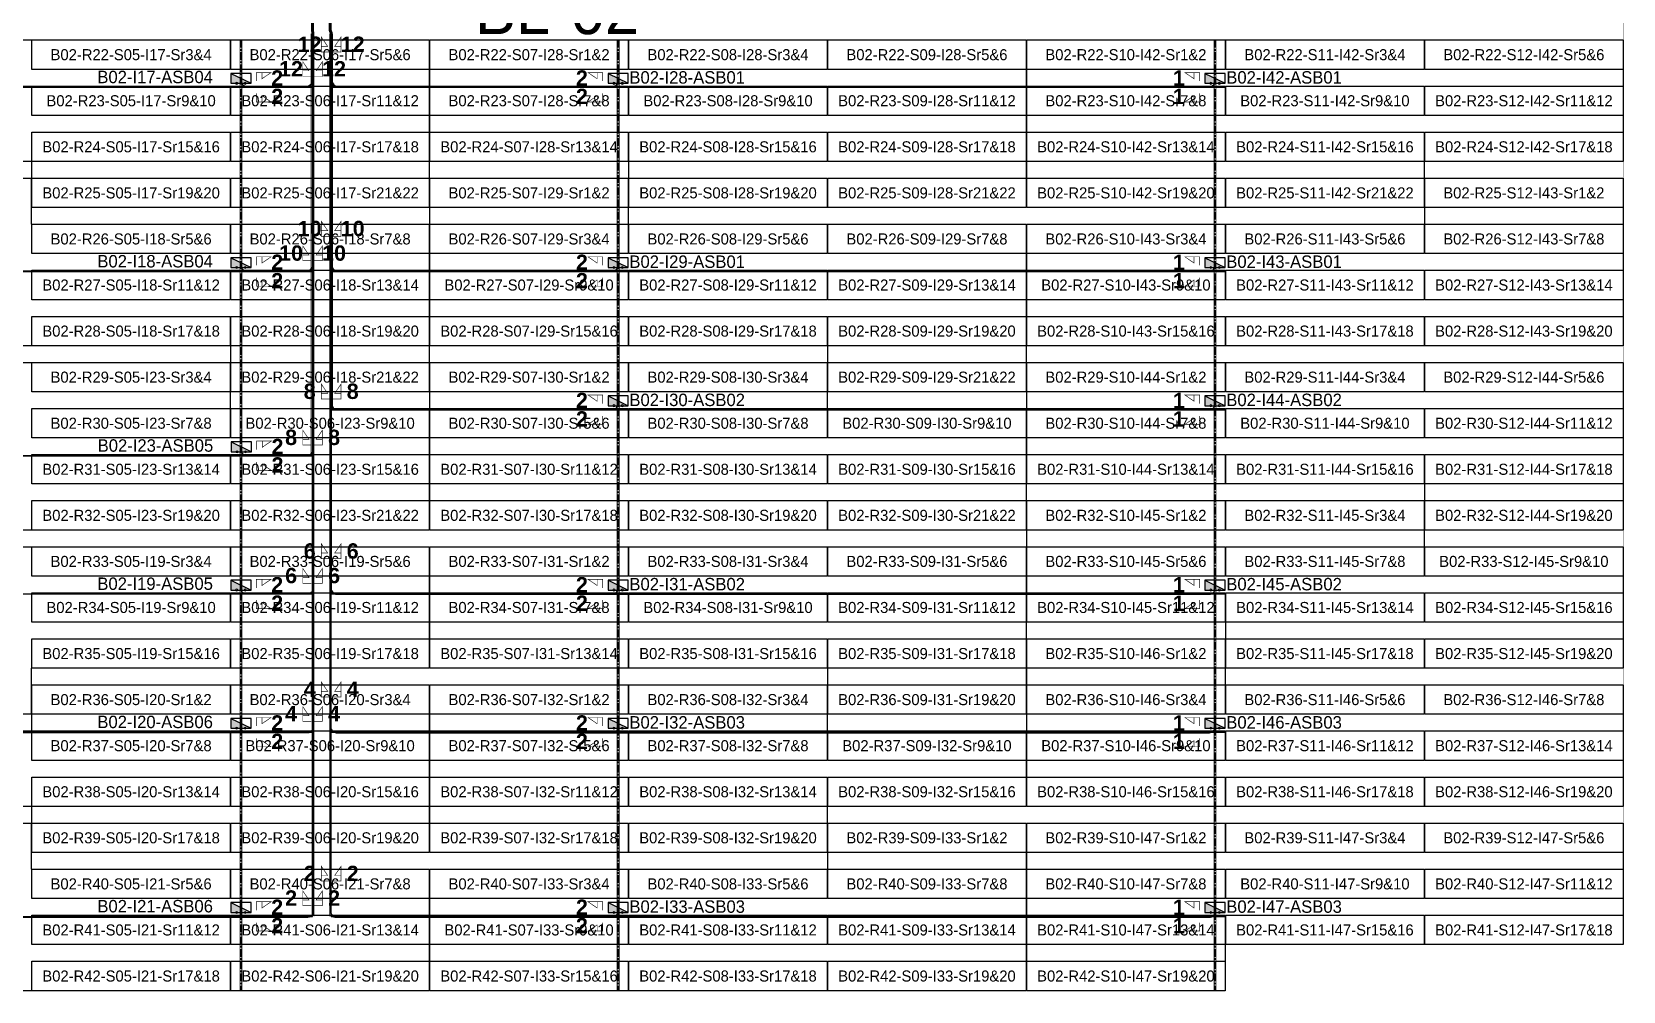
# Model space of a CAD drawing. Header units: metres. Extents: x 531759 to 532148, y 2675314 to 2675634.
# Drawn here: x 531888.6 to 532147.7, y 2675314.2 to 2675470.4 of the extents above; entities that cross this region are included whole.
import ezdxf
from ezdxf.enums import TextEntityAlignment as Align

# ---------------------------------------------------------------- set-up
doc = ezdxf.new("R2010")
doc.units = ezdxf.units.M
doc.linetypes.add('CENTER', pattern=[2, 1.25, -0.25, 0.25, -0.25])
doc.layers.add('Boundary-12.5 MW Block', color=6, linetype='Continuous', lineweight=9)
doc.layers.add('PILE', color=1, linetype='Continuous', lineweight=15)
for name, color, linetype in [('DC Trench BL-02', 40, 'Continuous'), ('E-Inverter Grouping', 2, 'Continuous'), ('Inverter Block-02', 7, 'Continuous'), ('LT Cable(AG) INV to LT Panel BL-02', 2, 'Continuous'), ('Messenger Wire Block-02 (Master Path)', 30, 'Continuous'), ('Messenger Wire Block-02 (MW Path)', 191, 'Continuous'), ('Messenger Wire Exc Link', 7, 'Continuous'), ('MMS Block Numbering', 7, 'Continuous'), ('MMS Table Block-02', 8, 'Continuous'), ('Plan Line - DC BL-02', 40, 'Continuous'), ('Section Marking BL-02', 2, 'Continuous')]:
    doc.layers.add(name, color=color, linetype=linetype)
doc.styles.add('Adani Regular', font='Adani Regular.ttf')
doc.styles.add('BoldTextStyle', font='arialbd.ttf')
doc.styles.get("Standard").update_dxf_attribs({"font": 'Adani Regular.ttf'})

# ---------------------------------------------------------------- blocks, each defined once
blk = doc.blocks.new('MMS Table (32.292 x 4.788)')
at = {"color": 0}
blk.add_lwpolyline([(0, -0.002), (0, 4.786), (32.292, 4.786), (32.292, -0.002)], close=True, dxfattribs=at)
at = {"color": 7}
blk.add_attdef('ID1', text='', height=1.8, dxfattribs=at).set_placement((16.146, 2.392), align=Align.MIDDLE_CENTER)
blk = doc.blocks.new('Inverter Block')
h = blk.add_hatch(color=0)
h.dxf.hatch_style = 1
h.paths.add_polyline_path([(-1.46, 2.27), (-1.46, 0.85), (1.46, 0.85)])
at = {"color": 0}
blk.add_lwpolyline([(1.46, 2.27), (-1.46, 2.27), (-1.46, 0.85), (1.46, 0.85)], close=True, dxfattribs=at)
blk.add_lwpolyline([(-1.46, 2.27), (1.46, 0.85)], dxfattribs=at)
at = {"layer": 'PILE'}
for centre in [(-0.61, 0.85), (0.61, 0.85)]:
    blk.add_circle(centre, 0.156, dxfattribs=at)
at = {"color": 7}
blk.add_attdef('ID', (-1.46, 3.01), '', height=1.8, dxfattribs=at)

msp = doc.modelspace()

# ---------------------------------------------------------------- linework, layer by layer
at = {"layer": 'Boundary-12.5 MW Block', "const_width": 0.05}
msp.add_lwpolyline([(531759.1, 2675634.08), (532147.7, 2675634.08), (532147.7, 2675321.79), (532082.92, 2675321.79), (532082.92, 2675314.29), (531759.1, 2675314.29)], close=True, dxfattribs=at)
at = {"layer": 'DC Trench BL-02', "color": 40, "const_width": 0.15}
for points in [[(531922.84, 2675469.08), (531922.54, 2675469.08), (531922.54, 2675314.29), (531922.84, 2675314.29)], [(531984.25, 2675469.08), (531983.95, 2675469.08), (531983.95, 2675314.29), (531984.25, 2675314.29)], [(532081.43, 2675469.08), (532081.13, 2675469.08), (532081.13, 2675314.29), (532081.43, 2675314.29)]]:
    msp.add_lwpolyline(points, close=True, dxfattribs=at)
at = {"layer": 'E-Inverter Grouping'}
for points in [[(531953.35, 2675441.79), (531888.66, 2675441.79), (531888.66, 2675449.29), (531856.27, 2675449.29), (531856.27, 2675469.08), (531953.35, 2675469.08)], [(532050.52, 2675441.79), (531985.84, 2675441.79), (531985.84, 2675449.29), (531953.45, 2675449.29), (531953.45, 2675469.08), (532050.52, 2675469.08)], [(532147.7, 2675469.08), (532147.7, 2675449.29), (532115.31, 2675449.29), (532115.31, 2675441.79), (532050.62, 2675441.79), (532050.62, 2675469.08)], [(531953.35, 2675411.79), (531921.06, 2675411.79), (531921.06, 2675419.29), (531856.27, 2675419.29), (531856.27, 2675446.58), (531888.56, 2675446.58), (531888.56, 2675439.08), (531953.35, 2675439.08)], [(532050.52, 2675411.79), (532018.23, 2675411.79), (532018.23, 2675419.29), (531953.45, 2675419.29), (531953.45, 2675446.58), (531985.74, 2675446.58), (531985.74, 2675439.08), (532050.52, 2675439.08)], [(531920.96, 2675409.08), (531953.35, 2675409.08), (531953.35, 2675389.29), (531856.27, 2675389.29), (531856.27, 2675416.58), (531920.96, 2675416.58)], [(532018.13, 2675409.08), (532050.52, 2675409.08), (532050.52, 2675389.29), (531953.45, 2675389.29), (531953.45, 2675416.58), (532018.13, 2675416.58)]]:
    msp.add_lwpolyline(points, close=True, dxfattribs=at)
at = {"layer": 'E-Inverter Grouping', "color": 3}
for points in [[(532147.7, 2675419.29), (532050.62, 2675419.29), (532050.62, 2675439.08), (532115.41, 2675439.08), (532115.41, 2675446.58), (532147.7, 2675446.58)], [(532147.7, 2675389.29), (532115.41, 2675389.29), (532115.41, 2675396.79), (532050.62, 2675396.79), (532050.62, 2675416.58), (532147.7, 2675416.58)], [(532115.31, 2675386.58), (532147.7, 2675386.58), (532147.7, 2675366.79), (532083.02, 2675366.79), (532083.02, 2675374.29), (532050.62, 2675374.29), (532050.62, 2675394.08), (532115.31, 2675394.08)], [(531953.35, 2675386.58), (531953.35, 2675366.79), (531888.56, 2675366.79), (531888.56, 2675359.29), (531856.27, 2675359.29), (531856.27, 2675386.58)], [(532050.52, 2675359.29), (532018.23, 2675359.29), (532018.23, 2675366.79), (531953.45, 2675366.79), (531953.45, 2675386.58), (532050.52, 2675386.58)], [(532147.7, 2675344.29), (532050.62, 2675344.29), (532050.62, 2675371.58), (532082.92, 2675371.58), (532082.92, 2675364.08), (532147.7, 2675364.08)], [(531888.66, 2675336.79), (531888.66, 2675344.29), (531856.27, 2675344.29), (531856.27, 2675356.58), (531888.66, 2675356.58), (531888.66, 2675364.08), (531953.35, 2675364.08), (531953.35, 2675336.79)], [(532018.13, 2675356.58), (532050.52, 2675356.58), (532050.52, 2675344.29), (532018.13, 2675344.29), (532018.13, 2675336.79), (531953.45, 2675336.79), (531953.45, 2675364.08), (532018.13, 2675364.08)], [(531953.35, 2675314.29), (531856.27, 2675314.29), (531856.27, 2675341.58), (531888.56, 2675341.58), (531888.56, 2675334.08), (531953.35, 2675334.08)], [(532050.52, 2675314.29), (531953.45, 2675314.29), (531953.45, 2675334.08), (532018.23, 2675334.08), (532018.23, 2675341.58), (532050.52, 2675341.58)], [(532147.7, 2675341.58), (532147.7, 2675321.79), (532082.92, 2675321.79), (532082.92, 2675314.29), (532050.62, 2675314.29), (532050.62, 2675341.58)]]:
    msp.add_lwpolyline(points, close=True, dxfattribs=at)
at = {"layer": 'LT Cable(AG) INV to LT Panel BL-02'}
for points in [[(531949.14, 2675492.86), (531943.59, 2675492.86, -0.102386), (531943.23, 2675492.93), (531941.31, 2675493.76, 0.042157), (531941.16, 2675493.78), (531935.1, 2675493.78, 0.414214), (531934.2, 2675492.88), (531934.2, 2675470.72, 0.021647), (531934.2, 2675470.65), (531934.25, 2675470.15, -0.021647), (531934.25, 2675470.07), (531934.25, 2675462.38, -0.414214), (531933.35, 2675461.48), (531826.42, 2675461.48, -0.414214), (531825.52, 2675462.38), (531825.52, 2675462.73)], [(531949.14, 2675492.81), (531943.58, 2675492.81, -0.102507), (531943.22, 2675492.88), (531941.31, 2675493.71, 0.042157), (531941.15, 2675493.73), (531935.15, 2675493.73, 0.414214), (531934.25, 2675492.83), (531934.25, 2675470.73, 0.021647), (531934.25, 2675470.65), (531934.3, 2675470.15, -0.021647), (531934.3, 2675470.07), (531934.3, 2675432.33, -0.414214), (531933.4, 2675431.43), (531826.42, 2675431.43, -0.414214), (531825.52, 2675432.33), (531825.52, 2675432.73)], [(531947.2, 2675492.71), (531943.57, 2675492.71, -0.102752), (531943.21, 2675492.78), (531941.3, 2675493.61, 0.042157), (531941.15, 2675493.63), (531935.25, 2675493.63, 0.414214), (531934.35, 2675492.73), (531934.35, 2675470.73, 0.021647), (531934.35, 2675470.65), (531934.4, 2675470.16, -0.021647), (531934.4, 2675470.08), (531934.4, 2675379.73, -0.414214), (531933.5, 2675378.83), (531826.42, 2675378.83, -0.414214), (531825.52, 2675379.73), (531825.52, 2675380.23)], [(531945.12, 2675492.66), (531943.56, 2675492.66, -0.102874), (531943.2, 2675492.73), (531941.29, 2675493.56, 0.042157), (531941.14, 2675493.58), (531935.3, 2675493.58, 0.414214), (531934.4, 2675492.68), (531934.4, 2675470.73, 0.021647), (531934.4, 2675470.66), (531934.45, 2675470.16, -0.021647), (531934.45, 2675470.08), (531934.45, 2675357.18, -0.414214), (531933.55, 2675356.28), (531826.42, 2675356.28, -0.414214), (531825.52, 2675357.18), (531825.52, 2675357.73)], [(531945.12, 2675492.61), (531943.56, 2675492.61, -0.102998), (531943.2, 2675492.68), (531941.29, 2675493.51, 0.042157), (531941.14, 2675493.53), (531935.35, 2675493.53, 0.414214), (531934.45, 2675492.63), (531934.45, 2675470.74, 0.021647), (531934.45, 2675470.66), (531934.5, 2675470.16, -0.021647), (531934.5, 2675470.08), (531934.5, 2675327.13, -0.414214), (531933.6, 2675326.23), (531826.42, 2675326.23, -0.414214), (531825.52, 2675327.13), (531825.52, 2675327.73)], [(531947.2, 2675492.76), (531943.58, 2675492.76, -0.102629), (531943.22, 2675492.83), (531941.3, 2675493.66, 0.042157), (531941.15, 2675493.68), (531935.2, 2675493.68, 0.414214), (531934.3, 2675492.78), (531934.3, 2675470.73, 0.021647), (531934.3, 2675470.65), (531934.35, 2675470.15, -0.021647), (531934.35, 2675470.08), (531934.35, 2675402.28, -0.414214), (531933.45, 2675401.38), (531826.47, 2675401.38, -0.414214), (531825.57, 2675402.28), (531825.57, 2675402.73)], [(531949.14, 2675492.88), (531943.59, 2675492.88, -0.102326), (531943.24, 2675492.96), (531941.31, 2675493.79, 0.042157), (531941.16, 2675493.8), (531935.08, 2675493.8, 0.414214), (531934.18, 2675492.9), (531934.18, 2675470.72, 0.021647), (531934.18, 2675470.65), (531934.22, 2675470.15, -0.021647), (531934.23, 2675470.07), (531934.23, 2675462.4, -0.414214), (531933.33, 2675461.5), (531923.59, 2675461.5, -0.414214), (531922.69, 2675462.4), (531922.69, 2675462.73)], [(531949.14, 2675492.83), (531943.59, 2675492.83, -0.102447), (531943.23, 2675492.91), (531941.31, 2675493.74, 0.042157), (531941.16, 2675493.75), (531935.13, 2675493.75, 0.414214), (531934.23, 2675492.85), (531934.23, 2675470.73, 0.021647), (531934.23, 2675470.65), (531934.27, 2675470.15, -0.021647), (531934.28, 2675470.07), (531934.28, 2675432.35, -0.414214), (531933.38, 2675431.45), (531923.59, 2675431.45, -0.414214), (531922.69, 2675432.35), (531922.69, 2675432.73)], [(531947.2, 2675492.73), (531943.57, 2675492.73, -0.10269), (531943.21, 2675492.81), (531941.3, 2675493.64, 0.042157), (531941.15, 2675493.65), (531935.23, 2675493.65, 0.414214), (531934.33, 2675492.75), (531934.33, 2675470.73, 0.021647), (531934.33, 2675470.65), (531934.37, 2675470.15, -0.021647), (531934.38, 2675470.08), (531934.38, 2675379.75, -0.414214), (531933.48, 2675378.85), (531923.59, 2675378.85, -0.414214), (531922.69, 2675379.75), (531922.69, 2675380.23)], [(531945.12, 2675492.68), (531943.57, 2675492.68, -0.102813), (531943.21, 2675492.76), (531941.29, 2675493.59, 0.042157), (531941.14, 2675493.6), (531935.28, 2675493.6, 0.414214), (531934.38, 2675492.7), (531934.38, 2675470.73, 0.021647), (531934.38, 2675470.65), (531934.42, 2675470.16, -0.021647), (531934.43, 2675470.08), (531934.43, 2675357.2, -0.414214), (531933.53, 2675356.3), (531923.59, 2675356.3, -0.414214), (531922.69, 2675357.2), (531922.69, 2675357.73)], [(531945.12, 2675492.63), (531943.56, 2675492.63, -0.102936), (531943.2, 2675492.71), (531941.29, 2675493.54, 0.042157), (531941.14, 2675493.55), (531935.33, 2675493.55, 0.414214), (531934.43, 2675492.65), (531934.43, 2675470.73, 0.021647), (531934.43, 2675470.66), (531934.47, 2675470.16, -0.021647), (531934.48, 2675470.08), (531934.48, 2675327.15, -0.414214), (531933.58, 2675326.25), (531923.59, 2675326.25, -0.414214), (531922.69, 2675327.15), (531922.69, 2675327.73)], [(531947.2, 2675492.78), (531943.58, 2675492.78, -0.102568), (531943.22, 2675492.86), (531941.3, 2675493.69, 0.042157), (531941.15, 2675493.7), (531935.18, 2675493.7, 0.414214), (531934.28, 2675492.8), (531934.28, 2675470.73, 0.021647), (531934.28, 2675470.65), (531934.32, 2675470.15, -0.021647), (531934.33, 2675470.07), (531934.33, 2675402.3, -0.414214), (531933.43, 2675401.4), (531923.64, 2675401.4, -0.414214), (531922.74, 2675402.3), (531922.74, 2675402.73)]]:
    msp.add_lwpolyline(points, format="xyb", dxfattribs=at)
at = {"layer": 'LT Cable(AG) INV to LT Panel BL-02', "color": 5}
for points in [[(531944.1, 2675492.28), (531942.51, 2675492.28, 0.078431), (531942.23, 2675492.23), (531941.34, 2675491.94, -0.078431), (531941.06, 2675491.9), (531937.93, 2675491.9, 0.414214), (531937.03, 2675491), (531937.03, 2675470.84, 0.093355), (531937.09, 2675470.51), (531937.19, 2675470.25, -0.093355), (531937.25, 2675469.92), (531937.25, 2675327.15, 0.414214), (531938.15, 2675326.25), (532080.38, 2675326.25, 0.414214), (532081.28, 2675327.15), (532081.28, 2675327.73)], [(531944.1, 2675492.25), (531942.51, 2675492.25, 0.078431), (531942.24, 2675492.21), (531941.35, 2675491.92, -0.078431), (531941.07, 2675491.88), (531937.95, 2675491.88, 0.414214), (531937.05, 2675490.98), (531937.05, 2675470.84, 0.093355), (531937.11, 2675470.51), (531937.21, 2675470.25, -0.093355), (531937.28, 2675469.93), (531937.28, 2675327.18, 0.414214), (531938.18, 2675326.28), (531983.2, 2675326.28, 0.414214), (531984.1, 2675327.18), (531984.1, 2675327.73)], [(531944.1, 2675492.23), (531942.52, 2675492.23, 0.078431), (531942.24, 2675492.18), (531941.35, 2675491.89, -0.078431), (531941.07, 2675491.85), (531937.98, 2675491.85, 0.414214), (531937.08, 2675490.95), (531937.08, 2675470.85, 0.093355), (531937.14, 2675470.52), (531937.24, 2675470.26, -0.093355), (531937.3, 2675469.93), (531937.3, 2675357.2, 0.414214), (531938.2, 2675356.3), (532080.38, 2675356.3, 0.414214), (532081.28, 2675357.2), (532081.28, 2675357.73)], [(531944.1, 2675492.2), (531942.52, 2675492.2, 0.078431), (531942.24, 2675492.16), (531941.35, 2675491.87, -0.078431), (531941.08, 2675491.83), (531938, 2675491.83, 0.414214), (531937.1, 2675490.93), (531937.1, 2675470.85, 0.093355), (531937.16, 2675470.52), (531937.26, 2675470.26, -0.093355), (531937.33, 2675469.94), (531937.33, 2675357.23, 0.414214), (531938.23, 2675356.33), (531983.2, 2675356.33, 0.414214), (531984.1, 2675357.23), (531984.1, 2675357.73)], [(531946.1, 2675492.18), (531942.53, 2675492.18, 0.078431), (531942.25, 2675492.13), (531941.36, 2675491.84, -0.078431), (531941.08, 2675491.8), (531938.03, 2675491.8, 0.414214), (531937.13, 2675490.9), (531937.13, 2675470.86, 0.093355), (531937.19, 2675470.53), (531937.29, 2675470.27, -0.093355), (531937.35, 2675469.94), (531937.35, 2675379.75, 0.414214), (531938.25, 2675378.85), (532080.38, 2675378.85, 0.414214), (532081.28, 2675379.75), (532081.28, 2675380.23)], [(531946.1, 2675492.15), (531942.53, 2675492.15, 0.078431), (531942.25, 2675492.11), (531941.36, 2675491.82, -0.078431), (531941.08, 2675491.78), (531938.05, 2675491.78, 0.414214), (531937.15, 2675490.88), (531937.15, 2675470.86, 0.093355), (531937.21, 2675470.53), (531937.31, 2675470.27, -0.093355), (531937.38, 2675469.94), (531937.38, 2675379.78, 0.414214), (531938.28, 2675378.88), (531983.2, 2675378.88, 0.414214), (531984.1, 2675379.78), (531984.1, 2675380.23)], [(531946.1, 2675492.13), (531942.53, 2675492.13, 0.078431), (531942.26, 2675492.08), (531941.37, 2675491.79, -0.078431), (531941.09, 2675491.75), (531938.08, 2675491.75, 0.414214), (531937.18, 2675490.85), (531937.18, 2675470.86, 0.093355), (531937.24, 2675470.54), (531937.34, 2675470.28, -0.093355), (531937.4, 2675469.95), (531937.4, 2675409.8, 0.414214), (531938.3, 2675408.9), (532080.38, 2675408.9, 0.414214), (532081.28, 2675409.8), (532081.28, 2675410.23)], [(531946.1, 2675492.1), (531942.54, 2675492.1, 0.078431), (531942.26, 2675492.06), (531941.37, 2675491.77, -0.078431), (531941.09, 2675491.73), (531938.1, 2675491.73, 0.414214), (531937.2, 2675490.83), (531937.2, 2675470.87, 0.093355), (531937.26, 2675470.54), (531937.36, 2675470.28, -0.093355), (531937.43, 2675469.95), (531937.43, 2675409.83, 0.414214), (531938.33, 2675408.93), (531983.2, 2675408.93, 0.414214), (531984.1, 2675409.83), (531984.1, 2675410.23)], [(531948.25, 2675492.08), (531942.54, 2675492.08, 0.078431), (531942.26, 2675492.03), (531941.37, 2675491.74, -0.078431), (531941.1, 2675491.7), (531938.13, 2675491.7, 0.414214), (531937.23, 2675490.8), (531937.23, 2675470.87, 0.093355), (531937.29, 2675470.55), (531937.39, 2675470.29, -0.093355), (531937.45, 2675469.96), (531937.45, 2675432.35, 0.414214), (531938.35, 2675431.45), (532080.38, 2675431.45, 0.414214), (532081.28, 2675432.35), (532081.28, 2675432.73)], [(531948.25, 2675492.05), (531942.55, 2675492.05, 0.078431), (531942.27, 2675492.01), (531941.38, 2675491.72, -0.078431), (531941.1, 2675491.68), (531938.15, 2675491.68, 0.414214), (531937.25, 2675490.78), (531937.25, 2675470.88, 0.093355), (531937.31, 2675470.55), (531937.41, 2675470.29, -0.093355), (531937.48, 2675469.96), (531937.48, 2675432.38, 0.414214), (531938.38, 2675431.48), (531983.2, 2675431.48, 0.414214), (531984.1, 2675432.38), (531984.1, 2675432.73)], [(531948.25, 2675492.03), (531942.55, 2675492.03, 0.078431), (531942.27, 2675491.98), (531941.38, 2675491.69, -0.078431), (531941.1, 2675491.65), (531938.18, 2675491.65, 0.414214), (531937.28, 2675490.75), (531937.28, 2675470.88, 0.093355), (531937.34, 2675470.56), (531937.44, 2675470.3, -0.093355), (531937.5, 2675469.97), (531937.5, 2675462.4, 0.414214), (531938.4, 2675461.5), (532080.38, 2675461.5, 0.414214), (532081.28, 2675462.4), (532081.28, 2675462.73)], [(531948.25, 2675492), (531942.55, 2675492, 0.078431), (531942.28, 2675491.96), (531941.39, 2675491.67, -0.078431), (531941.11, 2675491.63), (531938.2, 2675491.63, 0.414214), (531937.3, 2675490.73), (531937.3, 2675470.89, 0.093355), (531937.36, 2675470.56), (531937.46, 2675470.3, -0.093355), (531937.53, 2675469.97), (531937.53, 2675462.43, 0.414214), (531938.43, 2675461.53), (531983.2, 2675461.53, 0.414214), (531984.1, 2675462.43), (531984.1, 2675462.73)]]:
    msp.add_lwpolyline(points, format="xyb", dxfattribs=at)
at = {"layer": 'Messenger Wire Block-02 (Master Path)'}
for points in [[(531934.35, 2675326.38), (531934.35, 2675470.11)], [(531937.38, 2675326.38), (531937.38, 2675470.11)], [(531823.88, 2675461.38), (531934.35, 2675461.38)], [(531937.38, 2675461.38), (532082.92, 2675461.38)], [(531823.88, 2675431.38), (531934.35, 2675431.38)], [(531937.38, 2675431.38), (532082.92, 2675431.38)], [(531937.38, 2675408.88), (532082.92, 2675408.88)], [(531823.88, 2675401.38), (531934.35, 2675401.38)], [(531823.88, 2675378.88), (531934.35, 2675378.88)], [(531937.38, 2675378.88), (532082.92, 2675378.88)], [(531823.88, 2675356.38), (531934.35, 2675356.38)], [(531937.38, 2675356.38), (532082.92, 2675356.38)], [(531823.88, 2675326.38), (531934.35, 2675326.38)], [(531937.38, 2675326.38), (532082.92, 2675326.38)]]:
    msp.add_lwpolyline(points, dxfattribs=at)
at = {"layer": 'Messenger Wire Block-02 (MW Path)', "const_width": 0.1}
for points in [[(531934.1, 2675401.38), (531934.1, 2675470.11)], [(531934.6, 2675326.38), (531934.6, 2675470.11)], [(531937.13, 2675326.38), (531937.13, 2675470.11)], [(531937.63, 2675408.88), (531937.63, 2675470.11)], [(531823.88, 2675461.38), (531934.35, 2675461.38)], [(531937.38, 2675461.38), (532082.92, 2675461.38)], [(531823.88, 2675431.38), (531934.35, 2675431.38)], [(531937.38, 2675431.38), (532082.92, 2675431.38)], [(531937.38, 2675408.88), (532082.92, 2675408.88)], [(531823.88, 2675401.38), (531934.35, 2675401.38)], [(531823.88, 2675378.88), (531934.35, 2675378.88)], [(531937.38, 2675378.88), (532082.92, 2675378.88)], [(531823.88, 2675356.38), (531934.35, 2675356.38)], [(531937.38, 2675356.38), (532082.92, 2675356.38)], [(531823.88, 2675326.38), (531934.35, 2675326.38)], [(531937.38, 2675326.38), (532082.92, 2675326.38)]]:
    msp.add_lwpolyline(points, dxfattribs=at)
at = {"layer": 'Messenger Wire Exc Link'}
for points in [[(531934.3, 2675470.69), (531934.35, 2675470.11)], [(531937.15, 2675470.69), (531937.38, 2675470.11)]]:
    msp.add_lwpolyline(points, dxfattribs=at)
at = {"layer": 'Plan Line - DC BL-02', "color": 6, "linetype": 'CENTER'}
for points in [[(531922.69, 2675469.08), (531922.69, 2675314.29)], [(531984.1, 2675469.08), (531984.1, 2675314.29)], [(532081.28, 2675469.08), (532081.28, 2675314.29)]]:
    msp.add_lwpolyline(points, dxfattribs=at)
at = {"layer": 'Section Marking BL-02', "color": 94, "lineweight": 35, "true_color": 0x00a500, "const_width": 0.1}
for points in [[(531937.18, 2675467.13), (531935.79, 2675467.13), (531935.79, 2675469.53), (531936.8, 2675468.05), (531935.79, 2675468.05)], [(531937.58, 2675467.13), (531938.97, 2675467.13), (531938.97, 2675469.53), (531937.96, 2675468.05), (531938.97, 2675468.05)], [(531934.15, 2675463.13), (531932.76, 2675463.13), (531932.76, 2675465.53), (531933.77, 2675464.05), (531932.76, 2675464.05)], [(531934.55, 2675463.13), (531935.94, 2675463.13), (531935.94, 2675465.53), (531934.93, 2675464.05), (531935.94, 2675464.05)], [(531925.19, 2675462.38), (531925.19, 2675463.77), (531927.59, 2675463.77), (531926.11, 2675462.76), (531926.11, 2675463.77)], [(531981.6, 2675462.38), (531981.6, 2675463.77), (531979.2, 2675463.77), (531980.68, 2675462.76), (531980.68, 2675463.77)], [(532078.78, 2675462.38), (532078.78, 2675463.77), (532076.38, 2675463.77), (532077.86, 2675462.76), (532077.86, 2675463.77)], [(531925.19, 2675460.38), (531925.19, 2675458.99), (531927.59, 2675458.99), (531926.11, 2675460), (531926.11, 2675458.99)], [(531981.6, 2675460.38), (531981.6, 2675458.99), (531979.2, 2675458.99), (531980.68, 2675460), (531980.68, 2675458.99)], [(532078.78, 2675460.38), (532078.78, 2675458.99), (532076.38, 2675458.99), (532077.86, 2675460), (532077.86, 2675458.99)], [(531937.18, 2675437.13), (531935.79, 2675437.13), (531935.79, 2675439.53), (531936.8, 2675438.05), (531935.79, 2675438.05)], [(531937.58, 2675437.13), (531938.97, 2675437.13), (531938.97, 2675439.53), (531937.96, 2675438.05), (531938.97, 2675438.05)], [(531934.15, 2675433.13), (531932.76, 2675433.13), (531932.76, 2675435.53), (531933.77, 2675434.05), (531932.76, 2675434.05)], [(531934.55, 2675433.13), (531935.94, 2675433.13), (531935.94, 2675435.53), (531934.93, 2675434.05), (531935.94, 2675434.05)], [(531925.19, 2675432.38), (531925.19, 2675433.77), (531927.59, 2675433.77), (531926.11, 2675432.76), (531926.11, 2675433.77)], [(531981.6, 2675432.38), (531981.6, 2675433.77), (531979.2, 2675433.77), (531980.68, 2675432.76), (531980.68, 2675433.77)], [(532078.78, 2675432.38), (532078.78, 2675433.77), (532076.38, 2675433.77), (532077.86, 2675432.76), (532077.86, 2675433.77)], [(531925.19, 2675430.38), (531925.19, 2675428.99), (531927.59, 2675428.99), (531926.11, 2675430), (531926.11, 2675428.99)], [(531981.6, 2675430.38), (531981.6, 2675428.99), (531979.2, 2675428.99), (531980.68, 2675430), (531980.68, 2675428.99)], [(532078.78, 2675430.38), (532078.78, 2675428.99), (532076.38, 2675428.99), (532077.86, 2675430), (532077.86, 2675428.99)], [(531937.18, 2675410.63), (531935.79, 2675410.63), (531935.79, 2675413.03), (531936.8, 2675411.55), (531935.79, 2675411.55)], [(531937.58, 2675410.63), (531938.97, 2675410.63), (531938.97, 2675413.03), (531937.96, 2675411.55), (531938.97, 2675411.55)], [(531981.6, 2675409.88), (531981.6, 2675411.27), (531979.2, 2675411.27), (531980.68, 2675410.26), (531980.68, 2675411.27)], [(532078.78, 2675409.88), (532078.78, 2675411.27), (532076.38, 2675411.27), (532077.86, 2675410.26), (532077.86, 2675411.27)], [(531981.6, 2675407.88), (531981.6, 2675406.49), (531979.2, 2675406.49), (531980.68, 2675407.5), (531980.68, 2675406.49)], [(532078.78, 2675407.88), (532078.78, 2675406.49), (532076.38, 2675406.49), (532077.86, 2675407.5), (532077.86, 2675406.49)], [(531925.24, 2675402.38), (531925.24, 2675403.77), (531927.64, 2675403.77), (531926.16, 2675402.76), (531926.16, 2675403.77)], [(531934.15, 2675403.13), (531932.76, 2675403.13), (531932.76, 2675405.53), (531933.77, 2675404.05), (531932.76, 2675404.05)], [(531934.55, 2675403.13), (531935.94, 2675403.13), (531935.94, 2675405.53), (531934.93, 2675404.05), (531935.94, 2675404.05)], [(531925.24, 2675400.38), (531925.24, 2675398.99), (531927.64, 2675398.99), (531926.16, 2675400), (531926.16, 2675398.99)], [(531937.18, 2675384.63), (531935.79, 2675384.63), (531935.79, 2675387.03), (531936.8, 2675385.55), (531935.79, 2675385.55)], [(531937.58, 2675384.63), (531938.97, 2675384.63), (531938.97, 2675387.03), (531937.96, 2675385.55), (531938.97, 2675385.55)], [(531934.15, 2675380.63), (531932.76, 2675380.63), (531932.76, 2675383.03), (531933.77, 2675381.55), (531932.76, 2675381.55)], [(531934.55, 2675380.63), (531935.94, 2675380.63), (531935.94, 2675383.03), (531934.93, 2675381.55), (531935.94, 2675381.55)], [(531925.19, 2675379.88), (531925.19, 2675381.27), (531927.59, 2675381.27), (531926.11, 2675380.26), (531926.11, 2675381.27)], [(531981.6, 2675379.88), (531981.6, 2675381.27), (531979.2, 2675381.27), (531980.68, 2675380.26), (531980.68, 2675381.27)], [(532078.78, 2675379.88), (532078.78, 2675381.27), (532076.38, 2675381.27), (532077.86, 2675380.26), (532077.86, 2675381.27)], [(531925.19, 2675377.88), (531925.19, 2675376.49), (531927.59, 2675376.49), (531926.11, 2675377.5), (531926.11, 2675376.49)], [(531981.6, 2675377.88), (531981.6, 2675376.49), (531979.2, 2675376.49), (531980.68, 2675377.5), (531980.68, 2675376.49)], [(532078.78, 2675377.88), (532078.78, 2675376.49), (532076.38, 2675376.49), (532077.86, 2675377.5), (532077.86, 2675376.49)], [(531937.18, 2675362.13), (531935.79, 2675362.13), (531935.79, 2675364.53), (531936.8, 2675363.05), (531935.79, 2675363.05)], [(531937.58, 2675362.13), (531938.97, 2675362.13), (531938.97, 2675364.53), (531937.96, 2675363.05), (531938.97, 2675363.05)], [(531934.15, 2675358.13), (531932.76, 2675358.13), (531932.76, 2675360.53), (531933.77, 2675359.05), (531932.76, 2675359.05)], [(531934.55, 2675358.13), (531935.94, 2675358.13), (531935.94, 2675360.53), (531934.93, 2675359.05), (531935.94, 2675359.05)], [(531925.19, 2675357.38), (531925.19, 2675358.77), (531927.59, 2675358.77), (531926.11, 2675357.76), (531926.11, 2675358.77)], [(531981.6, 2675357.38), (531981.6, 2675358.77), (531979.2, 2675358.77), (531980.68, 2675357.76), (531980.68, 2675358.77)], [(532078.78, 2675357.38), (532078.78, 2675358.77), (532076.38, 2675358.77), (532077.86, 2675357.76), (532077.86, 2675358.77)], [(531925.19, 2675355.38), (531925.19, 2675353.99), (531927.59, 2675353.99), (531926.11, 2675355), (531926.11, 2675353.99)], [(531981.6, 2675355.38), (531981.6, 2675353.99), (531979.2, 2675353.99), (531980.68, 2675355), (531980.68, 2675353.99)], [(532078.78, 2675355.38), (532078.78, 2675353.99), (532076.38, 2675353.99), (532077.86, 2675355), (532077.86, 2675353.99)], [(531937.18, 2675332.13), (531935.79, 2675332.13), (531935.79, 2675334.53), (531936.8, 2675333.05), (531935.79, 2675333.05)], [(531937.58, 2675332.13), (531938.97, 2675332.13), (531938.97, 2675334.53), (531937.96, 2675333.05), (531938.97, 2675333.05)], [(531925.19, 2675327.38), (531925.19, 2675328.77), (531927.59, 2675328.77), (531926.11, 2675327.76), (531926.11, 2675328.77)], [(531934.15, 2675328.13), (531932.76, 2675328.13), (531932.76, 2675330.53), (531933.77, 2675329.05), (531932.76, 2675329.05)], [(531934.55, 2675328.13), (531935.94, 2675328.13), (531935.94, 2675330.53), (531934.93, 2675329.05), (531935.94, 2675329.05)], [(531981.6, 2675327.38), (531981.6, 2675328.77), (531979.2, 2675328.77), (531980.68, 2675327.76), (531980.68, 2675328.77)], [(532078.78, 2675327.38), (532078.78, 2675328.77), (532076.38, 2675328.77), (532077.86, 2675327.76), (532077.86, 2675328.77)], [(531925.19, 2675325.38), (531925.19, 2675323.99), (531927.59, 2675323.99), (531926.11, 2675325), (531926.11, 2675323.99)], [(531981.6, 2675325.38), (531981.6, 2675323.99), (531979.2, 2675323.99), (531980.68, 2675325), (531980.68, 2675323.99)], [(532078.78, 2675325.38), (532078.78, 2675323.99), (532076.38, 2675323.99), (532077.86, 2675325), (532077.86, 2675323.99)]]:
    msp.add_lwpolyline(points, dxfattribs=at)

# ---------------------------------------------------------------- block references
at = {"layer": 'Inverter Block-02'}
ref = msp.add_blockref('Inverter Block', (531922.69, 2675461.07), dxfattribs=dict(at, xscale=1.124999999976148, yscale=1.124999999976148, zscale=1.124999999976148))
ref.add_attrib('ID', 'B02-I17-ASB04', (531899.31, 2675462.04), dxfattribs={"layer": '0', "color": 7, "height": 2.025})
ref = msp.add_blockref('Inverter Block', (531984.1, 2675461.07), dxfattribs=dict(at, xscale=1.124999999976148, yscale=1.124999999976148, zscale=1.124999999976148))
ref.add_attrib('ID', 'B02-I28-ASB01', (531985.93, 2675461.97), dxfattribs={"layer": '0', "color": 7, "height": 2.025})
ref = msp.add_blockref('Inverter Block', (532081.28, 2675461.07), dxfattribs=dict(at, xscale=1.124999999976148, yscale=1.124999999976148, zscale=1.124999999976148))
ref.add_attrib('ID', 'B02-I42-ASB01', (532083.11, 2675461.97), dxfattribs={"layer": '0', "color": 7, "height": 2.025})
ref = msp.add_blockref('Inverter Block', (531922.69, 2675431.07), dxfattribs=dict(at, xscale=1.124999999976148, yscale=1.124999999976148, zscale=1.124999999976148))
ref.add_attrib('ID', 'B02-I18-ASB04', (531899.31, 2675432.04), dxfattribs={"layer": '0', "color": 7, "height": 2.025})
ref = msp.add_blockref('Inverter Block', (531984.1, 2675431.07), dxfattribs=dict(at, xscale=1.124999999976148, yscale=1.124999999976148, zscale=1.124999999976148))
ref.add_attrib('ID', 'B02-I29-ASB01', (531985.93, 2675431.97), dxfattribs={"layer": '0', "color": 7, "height": 2.025})
ref = msp.add_blockref('Inverter Block', (532081.28, 2675431.07), dxfattribs=dict(at, xscale=1.124999999976148, yscale=1.124999999976148, zscale=1.124999999976148))
ref.add_attrib('ID', 'B02-I43-ASB01', (532083.11, 2675431.97), dxfattribs={"layer": '0', "color": 7, "height": 2.025})
ref = msp.add_blockref('Inverter Block', (531984.1, 2675408.57), dxfattribs=dict(at, xscale=1.124999999976148, yscale=1.124999999976148, zscale=1.124999999976148))
ref.add_attrib('ID', 'B02-I30-ASB02', (531985.93, 2675409.47), dxfattribs={"layer": '0', "color": 7, "height": 2.025})
ref = msp.add_blockref('Inverter Block', (532081.28, 2675408.57), dxfattribs=dict(at, xscale=1.124999999976148, yscale=1.124999999976148, zscale=1.124999999976148))
ref.add_attrib('ID', 'B02-I44-ASB02', (532083.11, 2675409.47), dxfattribs={"layer": '0', "color": 7, "height": 2.025})
ref = msp.add_blockref('Inverter Block', (531922.74, 2675401.07), dxfattribs=dict(at, xscale=1.124999999976148, yscale=1.124999999976148, zscale=1.124999999976148))
ref.add_attrib('ID', 'B02-I23-ASB05', (531899.36, 2675402.04), dxfattribs={"layer": '0', "color": 7, "height": 2.025})
ref = msp.add_blockref('Inverter Block', (531922.69, 2675378.57), dxfattribs=dict(at, xscale=1.124999999976148, yscale=1.124999999976148, zscale=1.124999999976148))
ref.add_attrib('ID', 'B02-I19-ASB05', (531899.31, 2675379.54), dxfattribs={"layer": '0', "color": 7, "height": 2.025})
ref = msp.add_blockref('Inverter Block', (531984.1, 2675378.57), dxfattribs=dict(at, xscale=1.124999999976148, yscale=1.124999999976148, zscale=1.124999999976148))
ref.add_attrib('ID', 'B02-I31-ASB02', (531985.93, 2675379.47), dxfattribs={"layer": '0', "color": 7, "height": 2.025})
ref = msp.add_blockref('Inverter Block', (532081.28, 2675378.57), dxfattribs=dict(at, xscale=1.124999999976148, yscale=1.124999999976148, zscale=1.124999999976148))
ref.add_attrib('ID', 'B02-I45-ASB02', (532083.11, 2675379.47), dxfattribs={"layer": '0', "color": 7, "height": 2.025})
ref = msp.add_blockref('Inverter Block', (531922.69, 2675356.07), dxfattribs=dict(at, xscale=1.124999999976148, yscale=1.124999999976148, zscale=1.124999999976148))
ref.add_attrib('ID', 'B02-I20-ASB06', (531899.31, 2675357.04), dxfattribs={"layer": '0', "color": 7, "height": 2.025})
ref = msp.add_blockref('Inverter Block', (531984.1, 2675356.07), dxfattribs=dict(at, xscale=1.124999999976148, yscale=1.124999999976148, zscale=1.124999999976148))
ref.add_attrib('ID', 'B02-I32-ASB03', (531985.93, 2675356.97), dxfattribs={"layer": '0', "color": 7, "height": 2.025})
ref = msp.add_blockref('Inverter Block', (532081.28, 2675356.07), dxfattribs=dict(at, xscale=1.124999999976148, yscale=1.124999999976148, zscale=1.124999999976148))
ref.add_attrib('ID', 'B02-I46-ASB03', (532083.11, 2675356.97), dxfattribs={"layer": '0', "color": 7, "height": 2.025})
ref = msp.add_blockref('Inverter Block', (531922.69, 2675326.07), dxfattribs=dict(at, xscale=1.124999999976148, yscale=1.124999999976148, zscale=1.124999999976148))
ref.add_attrib('ID', 'B02-I21-ASB06', (531899.31, 2675327.04), dxfattribs={"layer": '0', "color": 7, "height": 2.025})
ref = msp.add_blockref('Inverter Block', (531984.1, 2675326.07), dxfattribs=dict(at, xscale=1.124999999976148, yscale=1.124999999976148, zscale=1.124999999976148))
ref.add_attrib('ID', 'B02-I33-ASB03', (531985.93, 2675326.97), dxfattribs={"layer": '0', "color": 7, "height": 2.025})
ref = msp.add_blockref('Inverter Block', (532081.28, 2675326.07), dxfattribs=dict(at, xscale=1.124999999976148, yscale=1.124999999976148, zscale=1.124999999976148))
ref.add_attrib('ID', 'B02-I47-ASB03', (532083.11, 2675326.97), dxfattribs={"layer": '0', "color": 7, "height": 2.025})
at = {"layer": 'MMS Table Block-02'}
for p, values in [((531888.66, 2675464.29), {'ID1': 'B02-R22-S05-I17-Sr3&4'}), ((531921.06, 2675464.29), {'ID1': 'B02-R22-S06-I17-Sr5&6'}), ((531953.45, 2675464.29), {'ID1': 'B02-R22-S07-I28-Sr1&2'}), ((531985.84, 2675464.29), {'ID1': 'B02-R22-S08-I28-Sr3&4'}), ((532018.23, 2675464.29), {'ID1': 'B02-R22-S09-I28-Sr5&6'}), ((532050.62, 2675464.29), {'ID1': 'B02-R22-S10-I42-Sr1&2'}), ((532083.02, 2675464.29), {'ID1': 'B02-R22-S11-I42-Sr3&4'}), ((532115.41, 2675464.29), {'ID1': 'B02-R22-S12-I42-Sr5&6'}), ((531888.66, 2675456.79), {'ID1': 'B02-R23-S05-I17-Sr9&10'}), ((531921.06, 2675456.79), {'ID1': 'B02-R23-S06-I17-Sr11&12'}), ((531953.45, 2675456.79), {'ID1': 'B02-R23-S07-I28-Sr7&8'}), ((531985.84, 2675456.79), {'ID1': 'B02-R23-S08-I28-Sr9&10'}), ((532018.23, 2675456.79), {'ID1': 'B02-R23-S09-I28-Sr11&12'}), ((532050.62, 2675456.79), {'ID1': 'B02-R23-S10-I42-Sr7&8'}), ((532083.02, 2675456.79), {'ID1': 'B02-R23-S11-I42-Sr9&10'}), ((532115.41, 2675456.79), {'ID1': 'B02-R23-S12-I42-Sr11&12'}), ((531888.66, 2675449.29), {'ID1': 'B02-R24-S05-I17-Sr15&16'}), ((531921.06, 2675449.29), {'ID1': 'B02-R24-S06-I17-Sr17&18'}), ((531953.45, 2675449.29), {'ID1': 'B02-R24-S07-I28-Sr13&14'}), ((531985.84, 2675449.29), {'ID1': 'B02-R24-S08-I28-Sr15&16'}), ((532018.23, 2675449.29), {'ID1': 'B02-R24-S09-I28-Sr17&18'}), ((532050.62, 2675449.29), {'ID1': 'B02-R24-S10-I42-Sr13&14'}), ((532083.02, 2675449.29), {'ID1': 'B02-R24-S11-I42-Sr15&16'}), ((532115.41, 2675449.29), {'ID1': 'B02-R24-S12-I42-Sr17&18'}), ((531888.66, 2675441.79), {'ID1': 'B02-R25-S05-I17-Sr19&20'}), ((531921.06, 2675441.79), {'ID1': 'B02-R25-S06-I17-Sr21&22'}), ((531953.45, 2675441.79), {'ID1': 'B02-R25-S07-I29-Sr1&2'}), ((531985.84, 2675441.79), {'ID1': 'B02-R25-S08-I28-Sr19&20'}), ((532018.23, 2675441.79), {'ID1': 'B02-R25-S09-I28-Sr21&22'}), ((532050.62, 2675441.79), {'ID1': 'B02-R25-S10-I42-Sr19&20'}), ((532083.02, 2675441.79), {'ID1': 'B02-R25-S11-I42-Sr21&22'}), ((532115.41, 2675441.79), {'ID1': 'B02-R25-S12-I43-Sr1&2'}), ((531888.66, 2675434.29), {'ID1': 'B02-R26-S05-I18-Sr5&6'}), ((531921.06, 2675434.29), {'ID1': 'B02-R26-S06-I18-Sr7&8'}), ((531953.45, 2675434.29), {'ID1': 'B02-R26-S07-I29-Sr3&4'}), ((531985.84, 2675434.29), {'ID1': 'B02-R26-S08-I29-Sr5&6'}), ((532018.23, 2675434.29), {'ID1': 'B02-R26-S09-I29-Sr7&8'}), ((532050.62, 2675434.29), {'ID1': 'B02-R26-S10-I43-Sr3&4'}), ((532083.02, 2675434.29), {'ID1': 'B02-R26-S11-I43-Sr5&6'}), ((532115.41, 2675434.29), {'ID1': 'B02-R26-S12-I43-Sr7&8'}), ((531888.66, 2675426.79), {'ID1': 'B02-R27-S05-I18-Sr11&12'}), ((531921.06, 2675426.79), {'ID1': 'B02-R27-S06-I18-Sr13&14'}), ((531953.45, 2675426.79), {'ID1': 'B02-R27-S07-I29-Sr9&10'}), ((531985.84, 2675426.79), {'ID1': 'B02-R27-S08-I29-Sr11&12'}), ((532018.23, 2675426.79), {'ID1': 'B02-R27-S09-I29-Sr13&14'}), ((532050.62, 2675426.79), {'ID1': 'B02-R27-S10-I43-Sr9&10'}), ((532083.02, 2675426.79), {'ID1': 'B02-R27-S11-I43-Sr11&12'}), ((532115.41, 2675426.79), {'ID1': 'B02-R27-S12-I43-Sr13&14'}), ((531888.66, 2675419.29), {'ID1': 'B02-R28-S05-I18-Sr17&18'}), ((531921.06, 2675419.29), {'ID1': 'B02-R28-S06-I18-Sr19&20'}), ((531953.45, 2675419.29), {'ID1': 'B02-R28-S07-I29-Sr15&16'}), ((531985.84, 2675419.29), {'ID1': 'B02-R28-S08-I29-Sr17&18'}), ((532018.23, 2675419.29), {'ID1': 'B02-R28-S09-I29-Sr19&20'}), ((532050.62, 2675419.29), {'ID1': 'B02-R28-S10-I43-Sr15&16'}), ((532083.02, 2675419.29), {'ID1': 'B02-R28-S11-I43-Sr17&18'}), ((532115.41, 2675419.29), {'ID1': 'B02-R28-S12-I43-Sr19&20'}), ((531888.66, 2675411.79), {'ID1': 'B02-R29-S05-I23-Sr3&4'}), ((531921.06, 2675411.79), {'ID1': 'B02-R29-S06-I18-Sr21&22'}), ((531953.45, 2675411.79), {'ID1': 'B02-R29-S07-I30-Sr1&2'}), ((531985.84, 2675411.79), {'ID1': 'B02-R29-S08-I30-Sr3&4'}), ((532018.23, 2675411.79), {'ID1': 'B02-R29-S09-I29-Sr21&22'}), ((532050.62, 2675411.79), {'ID1': 'B02-R29-S10-I44-Sr1&2'}), ((532083.02, 2675411.79), {'ID1': 'B02-R29-S11-I44-Sr3&4'}), ((532115.41, 2675411.79), {'ID1': 'B02-R29-S12-I44-Sr5&6'}), ((531888.66, 2675404.29), {'ID1': 'B02-R30-S05-I23-Sr7&8'}), ((531921.06, 2675404.29), {'ID1': 'B02-R30-S06-I23-Sr9&10'}), ((531953.45, 2675404.29), {'ID1': 'B02-R30-S07-I30-Sr5&6'}), ((531985.84, 2675404.29), {'ID1': 'B02-R30-S08-I30-Sr7&8'}), ((532018.23, 2675404.29), {'ID1': 'B02-R30-S09-I30-Sr9&10'}), ((532050.62, 2675404.29), {'ID1': 'B02-R30-S10-I44-Sr7&8'}), ((532083.02, 2675404.29), {'ID1': 'B02-R30-S11-I44-Sr9&10'}), ((532115.41, 2675404.29), {'ID1': 'B02-R30-S12-I44-Sr11&12'}), ((531888.66, 2675396.79), {'ID1': 'B02-R31-S05-I23-Sr13&14'}), ((531921.06, 2675396.79), {'ID1': 'B02-R31-S06-I23-Sr15&16'}), ((531953.45, 2675396.79), {'ID1': 'B02-R31-S07-I30-Sr11&12'}), ((531985.84, 2675396.79), {'ID1': 'B02-R31-S08-I30-Sr13&14'}), ((532018.23, 2675396.79), {'ID1': 'B02-R31-S09-I30-Sr15&16'}), ((532050.62, 2675396.79), {'ID1': 'B02-R31-S10-I44-Sr13&14'}), ((532083.02, 2675396.79), {'ID1': 'B02-R31-S11-I44-Sr15&16'}), ((532115.41, 2675396.79), {'ID1': 'B02-R31-S12-I44-Sr17&18'}), ((531888.66, 2675389.29), {'ID1': 'B02-R32-S05-I23-Sr19&20'}), ((531921.06, 2675389.29), {'ID1': 'B02-R32-S06-I23-Sr21&22'}), ((531953.45, 2675389.29), {'ID1': 'B02-R32-S07-I30-Sr17&18'}), ((531985.84, 2675389.29), {'ID1': 'B02-R32-S08-I30-Sr19&20'}), ((532018.23, 2675389.29), {'ID1': 'B02-R32-S09-I30-Sr21&22'}), ((532050.62, 2675389.29), {'ID1': 'B02-R32-S10-I45-Sr1&2'}), ((532083.02, 2675389.29), {'ID1': 'B02-R32-S11-I45-Sr3&4'}), ((532115.41, 2675389.29), {'ID1': 'B02-R32-S12-I44-Sr19&20'}), ((531888.66, 2675381.79), {'ID1': 'B02-R33-S05-I19-Sr3&4'}), ((531921.06, 2675381.79), {'ID1': 'B02-R33-S06-I19-Sr5&6'}), ((531953.45, 2675381.79), {'ID1': 'B02-R33-S07-I31-Sr1&2'}), ((531985.84, 2675381.79), {'ID1': 'B02-R33-S08-I31-Sr3&4'}), ((532018.23, 2675381.79), {'ID1': 'B02-R33-S09-I31-Sr5&6'}), ((532050.62, 2675381.79), {'ID1': 'B02-R33-S10-I45-Sr5&6'}), ((532083.02, 2675381.79), {'ID1': 'B02-R33-S11-I45-Sr7&8'}), ((532115.41, 2675381.79), {'ID1': 'B02-R33-S12-I45-Sr9&10'}), ((531888.66, 2675374.29), {'ID1': 'B02-R34-S05-I19-Sr9&10'}), ((531921.06, 2675374.29), {'ID1': 'B02-R34-S06-I19-Sr11&12'}), ((531953.45, 2675374.29), {'ID1': 'B02-R34-S07-I31-Sr7&8'}), ((531985.84, 2675374.29), {'ID1': 'B02-R34-S08-I31-Sr9&10'}), ((532018.23, 2675374.29), {'ID1': 'B02-R34-S09-I31-Sr11&12'}), ((532050.62, 2675374.29), {'ID1': 'B02-R34-S10-I45-Sr11&12'}), ((532083.02, 2675374.29), {'ID1': 'B02-R34-S11-I45-Sr13&14'}), ((532115.41, 2675374.29), {'ID1': 'B02-R34-S12-I45-Sr15&16'}), ((531888.66, 2675366.79), {'ID1': 'B02-R35-S05-I19-Sr15&16'}), ((531921.06, 2675366.79), {'ID1': 'B02-R35-S06-I19-Sr17&18'}), ((531953.45, 2675366.79), {'ID1': 'B02-R35-S07-I31-Sr13&14'}), ((531985.84, 2675366.79), {'ID1': 'B02-R35-S08-I31-Sr15&16'}), ((532018.23, 2675366.79), {'ID1': 'B02-R35-S09-I31-Sr17&18'}), ((532050.62, 2675366.79), {'ID1': 'B02-R35-S10-I46-Sr1&2'}), ((532083.02, 2675366.79), {'ID1': 'B02-R35-S11-I45-Sr17&18'}), ((532115.41, 2675366.79), {'ID1': 'B02-R35-S12-I45-Sr19&20'}), ((531888.66, 2675359.29), {'ID1': 'B02-R36-S05-I20-Sr1&2'}), ((531921.06, 2675359.29), {'ID1': 'B02-R36-S06-I20-Sr3&4'}), ((531953.45, 2675359.29), {'ID1': 'B02-R36-S07-I32-Sr1&2'}), ((531985.84, 2675359.29), {'ID1': 'B02-R36-S08-I32-Sr3&4'}), ((532018.23, 2675359.29), {'ID1': 'B02-R36-S09-I31-Sr19&20'}), ((532050.62, 2675359.29), {'ID1': 'B02-R36-S10-I46-Sr3&4'}), ((532083.02, 2675359.29), {'ID1': 'B02-R36-S11-I46-Sr5&6'}), ((532115.41, 2675359.29), {'ID1': 'B02-R36-S12-I46-Sr7&8'}), ((531888.66, 2675351.79), {'ID1': 'B02-R37-S05-I20-Sr7&8'}), ((531921.06, 2675351.79), {'ID1': 'B02-R37-S06-I20-Sr9&10'}), ((531953.45, 2675351.79), {'ID1': 'B02-R37-S07-I32-Sr5&6'}), ((531985.84, 2675351.79), {'ID1': 'B02-R37-S08-I32-Sr7&8'}), ((532018.23, 2675351.79), {'ID1': 'B02-R37-S09-I32-Sr9&10'}), ((532050.62, 2675351.79), {'ID1': 'B02-R37-S10-I46-Sr9&10'}), ((532083.02, 2675351.79), {'ID1': 'B02-R37-S11-I46-Sr11&12'}), ((532115.41, 2675351.79), {'ID1': 'B02-R37-S12-I46-Sr13&14'}), ((531888.66, 2675344.29), {'ID1': 'B02-R38-S05-I20-Sr13&14'}), ((531921.06, 2675344.29), {'ID1': 'B02-R38-S06-I20-Sr15&16'}), ((531953.45, 2675344.29), {'ID1': 'B02-R38-S07-I32-Sr11&12'}), ((531985.84, 2675344.29), {'ID1': 'B02-R38-S08-I32-Sr13&14'}), ((532018.23, 2675344.29), {'ID1': 'B02-R38-S09-I32-Sr15&16'}), ((532050.62, 2675344.29), {'ID1': 'B02-R38-S10-I46-Sr15&16'}), ((532083.02, 2675344.29), {'ID1': 'B02-R38-S11-I46-Sr17&18'}), ((532115.41, 2675344.29), {'ID1': 'B02-R38-S12-I46-Sr19&20'}), ((531888.66, 2675336.79), {'ID1': 'B02-R39-S05-I20-Sr17&18'}), ((531921.06, 2675336.79), {'ID1': 'B02-R39-S06-I20-Sr19&20'}), ((531953.45, 2675336.79), {'ID1': 'B02-R39-S07-I32-Sr17&18'}), ((531985.84, 2675336.79), {'ID1': 'B02-R39-S08-I32-Sr19&20'}), ((532018.23, 2675336.79), {'ID1': 'B02-R39-S09-I33-Sr1&2'}), ((532050.62, 2675336.79), {'ID1': 'B02-R39-S10-I47-Sr1&2'}), ((532083.02, 2675336.79), {'ID1': 'B02-R39-S11-I47-Sr3&4'}), ((532115.41, 2675336.79), {'ID1': 'B02-R39-S12-I47-Sr5&6'}), ((531888.66, 2675329.29), {'ID1': 'B02-R40-S05-I21-Sr5&6'}), ((531921.06, 2675329.29), {'ID1': 'B02-R40-S06-I21-Sr7&8'}), ((531953.45, 2675329.29), {'ID1': 'B02-R40-S07-I33-Sr3&4'}), ((531985.84, 2675329.29), {'ID1': 'B02-R40-S08-I33-Sr5&6'}), ((532018.23, 2675329.29), {'ID1': 'B02-R40-S09-I33-Sr7&8'}), ((532050.62, 2675329.29), {'ID1': 'B02-R40-S10-I47-Sr7&8'}), ((532083.02, 2675329.29), {'ID1': 'B02-R40-S11-I47-Sr9&10'}), ((532115.41, 2675329.29), {'ID1': 'B02-R40-S12-I47-Sr11&12'}), ((531888.66, 2675321.79), {'ID1': 'B02-R41-S05-I21-Sr11&12'}), ((531921.06, 2675321.79), {'ID1': 'B02-R41-S06-I21-Sr13&14'}), ((531953.45, 2675321.79), {'ID1': 'B02-R41-S07-I33-Sr9&10'}), ((531985.84, 2675321.79), {'ID1': 'B02-R41-S08-I33-Sr11&12'}), ((532018.23, 2675321.79), {'ID1': 'B02-R41-S09-I33-Sr13&14'}), ((532050.62, 2675321.79), {'ID1': 'B02-R41-S10-I47-Sr13&14'}), ((532083.02, 2675321.79), {'ID1': 'B02-R41-S11-I47-Sr15&16'}), ((532115.41, 2675321.79), {'ID1': 'B02-R41-S12-I47-Sr17&18'}), ((531888.66, 2675314.29), {'ID1': 'B02-R42-S05-I21-Sr17&18'}), ((531921.06, 2675314.29), {'ID1': 'B02-R42-S06-I21-Sr19&20'}), ((531953.45, 2675314.29), {'ID1': 'B02-R42-S07-I33-Sr15&16'}), ((531985.84, 2675314.29), {'ID1': 'B02-R42-S08-I33-Sr17&18'}), ((532018.23, 2675314.29), {'ID1': 'B02-R42-S09-I33-Sr19&20'}), ((532050.62, 2675314.29), {'ID1': 'B02-R42-S10-I47-Sr19&20'})]:
    msp.add_blockref('MMS Table (32.292 x 4.788)', p, dxfattribs=at).add_auto_attribs(values)

# ---------------------------------------------------------------- texts
at = {"layer": 'MMS Block Numbering', "insert": (531974.15, 2675479.97), "char_height": 7.5, "attachment_point": 5, "style": 'Adani Regular'}
msp.add_mtext_dynamic_manual_height_columns('A16c-\\PBL-02', width=41.5354, gutter_width=1, heights=[0], dxfattribs=at)
at = {"layer": 'Section Marking BL-02', "color": 94, "true_color": 0x00a500, "style": 'BoldTextStyle'}
for s, p in [('12', (531933.88, 2675468.38)), ('12', (531940.88, 2675468.38)), ('12', (531930.85, 2675464.38)), ('12', (531937.85, 2675464.38)), ('2', (531928.59, 2675462.88)), ('2', (531978.2, 2675462.88)), ('1', (532075.38, 2675462.88)), ('2', (531928.59, 2675459.88)), ('2', (531978.2, 2675459.88)), ('1', (532075.38, 2675459.88)), ('10', (531933.88, 2675438.38)), ('10', (531940.88, 2675438.38)), ('10', (531930.85, 2675434.38)), ('10', (531937.85, 2675434.38)), ('2', (531928.59, 2675432.88)), ('2', (531978.2, 2675432.88)), ('1', (532075.38, 2675432.88)), ('2', (531928.59, 2675429.88)), ('2', (531978.2, 2675429.88)), ('1', (532075.38, 2675429.88)), ('8', (531933.88, 2675411.88)), ('8', (531940.88, 2675411.88)), ('2', (531978.2, 2675410.38)), ('1', (532075.38, 2675410.38)), ('2', (531978.2, 2675407.38)), ('1', (532075.38, 2675407.38)), ('2', (531928.64, 2675402.88)), ('8', (531930.85, 2675404.38)), ('8', (531937.85, 2675404.38)), ('2', (531928.64, 2675399.88)), ('6', (531933.88, 2675385.88)), ('6', (531940.88, 2675385.88)), ('6', (531930.85, 2675381.88)), ('6', (531937.85, 2675381.88)), ('2', (531928.59, 2675380.38)), ('2', (531978.2, 2675380.38)), ('1', (532075.38, 2675380.38)), ('2', (531928.59, 2675377.38)), ('2', (531978.2, 2675377.38)), ('1', (532075.38, 2675377.38)), ('4', (531933.88, 2675363.38)), ('4', (531940.88, 2675363.38)), ('4', (531930.85, 2675359.38)), ('4', (531937.85, 2675359.38)), ('2', (531928.59, 2675357.88)), ('2', (531978.2, 2675357.88)), ('1', (532075.38, 2675357.88)), ('2', (531928.59, 2675354.88)), ('2', (531978.2, 2675354.88)), ('1', (532075.38, 2675354.88)), ('2', (531933.88, 2675333.38)), ('2', (531940.88, 2675333.38)), ('2', (531928.59, 2675327.88)), ('2', (531930.85, 2675329.38)), ('2', (531937.85, 2675329.38)), ('2', (531978.2, 2675327.88)), ('1', (532075.38, 2675327.88)), ('2', (531928.59, 2675324.88)), ('2', (531978.2, 2675324.88)), ('1', (532075.38, 2675324.88))]:
    msp.add_text(s, height=2.5, dxfattribs=at).set_placement(p, align=Align.MIDDLE_CENTER)

doc.saveas('drawing.dxf')
